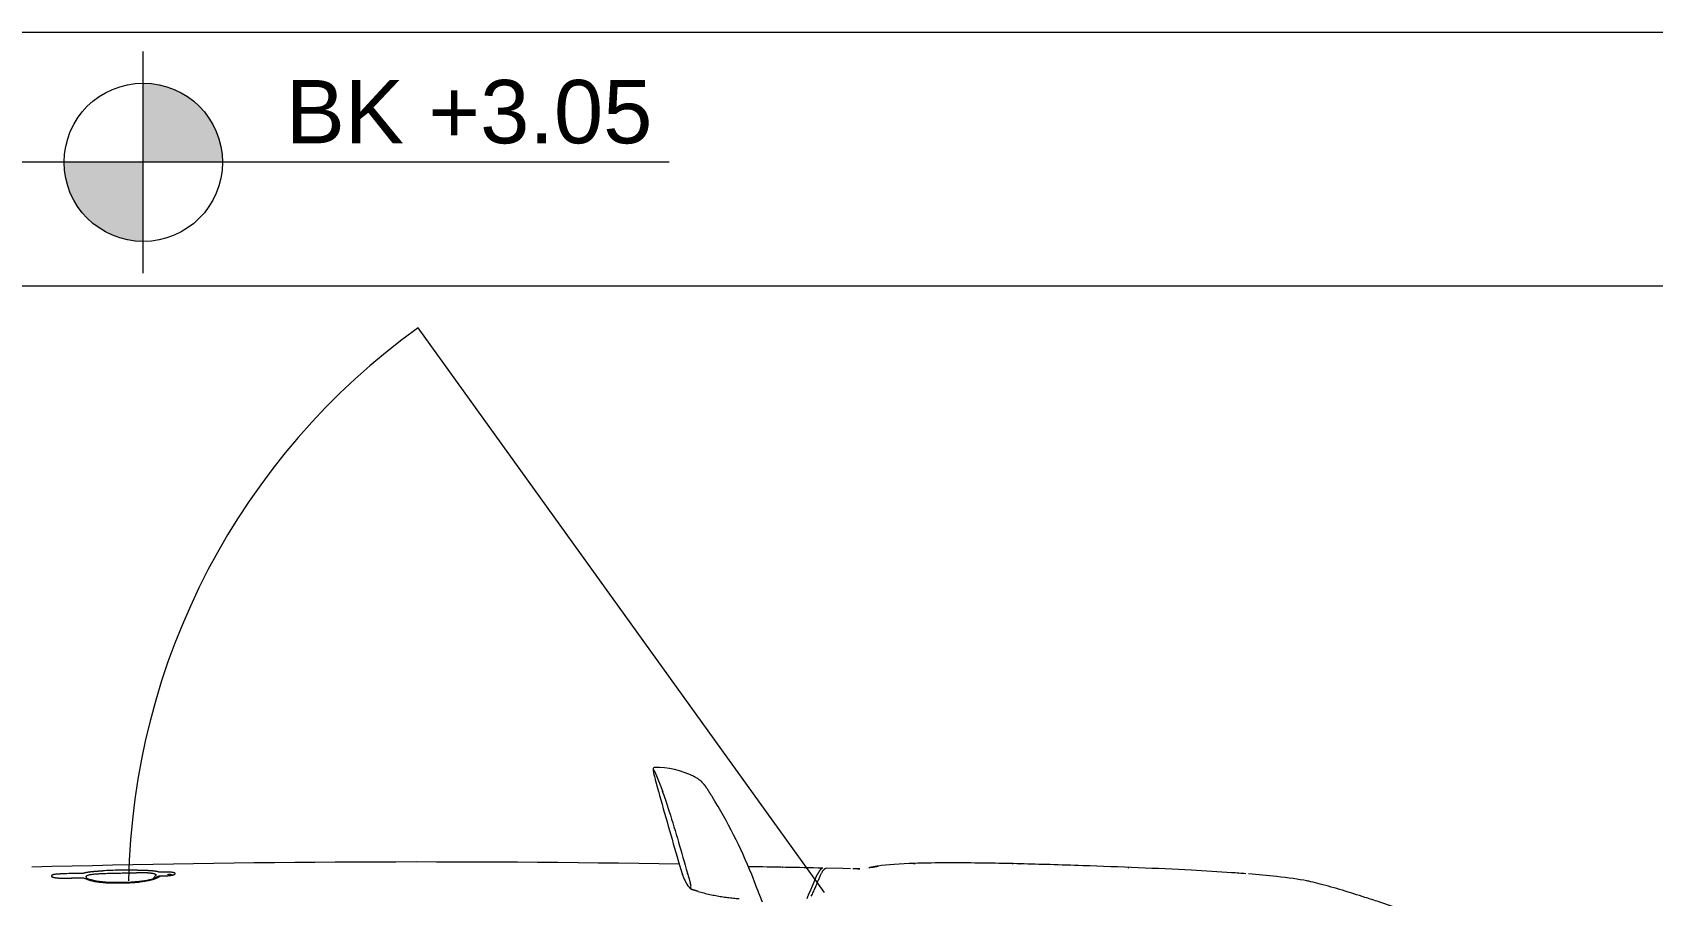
# Model space of a CAD drawing. Extents: x -2365 to 41970, y -230 to 8114.
# Drawn here: x 4807.3 to 5063, y 2336.7 to 2473 of the extents above; entities that cross this region are included whole.
import ezdxf
from ezdxf.enums import TextEntityAlignment as Align

# ---------------------------------------------------------------- set-up
doc = ezdxf.new("R2010")
doc.units = 0
doc.header["$LTSCALE"] = 25
doc.layers.get('0').update_dxf_attribs({"color": 9, "lineweight": 9})
for name, color, linetype, lineweight in [('04', 9, 'Continuous', 9), ('05', 9, 'Continuous', 9), ('21', 9, 'Continuous', 9)]:
    doc.layers.add(name, color=color, linetype=linetype, lineweight=lineweight)
doc.styles.add('Arial', font='arial.ttf', dxfattribs={"height": 2.5})
doc.styles.add('MuuM_TEXT-ITALIC', font='ARIALNI.TTF')

# ---------------------------------------------------------------- blocks, each defined once
blk = doc.blocks.new('p-araba-polo')
for p, q in [((1.2434, -0.7769), (1.8845, -1.6687)), ((1.2704, -0.7677), (1.2691, -0.7722)), ((1.3524, -0.7899), (1.3581, -0.8058))]:
    blk.add_line(p, q)
at = {"flags": 128}
for points in [[(1.2022, -0.8147), (1.2141, -0.8149), (1.2407, -0.8155)], [(1.5137, -0.9707), (1.5136, -0.9695), (1.5134, -0.9681)]]:
    blk.add_lwpolyline(points, dxfattribs=at)
blk.add_arc((1.2434, -0.7769), 1.0984, 305.7081, 359.024)
for points, degree, knots in [([(0.3308, -0.7495), (0.3436, -0.7542), (0.3636, -0.7609), (0.3938, -0.7706), (0.4254, -0.7806), (0.4544, -0.789), (0.4711, -0.793), (0.4757, -0.7941)], 3, [0, 0, 0, 0, 0.260213, 0.420209, 0.662967, 0.897224, 1, 1, 1, 1]), ([(1.2641, -0.7711), (1.2629, -0.7735), (1.2606, -0.7782), (1.2576, -0.7851), (1.2549, -0.7918), (1.2524, -0.798), (1.251, -0.8014), (1.2503, -0.8031)], 3, [0, 0, 0, 0, 0.200006, 0.400013, 0.600017, 0.800016, 1, 1, 1, 1]), ([(1.4428, -0.7788), (1.4397, -0.778), (1.4335, -0.7763), (1.4242, -0.7741), (1.4149, -0.7722), (1.4057, -0.7706), (1.3964, -0.7693), (1.3872, -0.7682), (1.3811, -0.7677), (1.3781, -0.7674)], 3, [0, 0, 0, 0, 0.142855, 0.285712, 0.42857, 0.571428, 0.714286, 0.857143, 1, 1, 1, 1]), ([(1.4624, -0.7935), (1.4598, -0.7889), (1.4571, -0.7846), (1.4542, -0.7825), (1.4531, -0.782)], 3, [0, 0, 0, 0, 0.780073, 1, 1, 1, 1]), ([(2.3786, -0.7927), (2.3767, -0.7926), (2.373, -0.7924), (2.3675, -0.7922), (2.362, -0.7922), (2.3565, -0.7921), (2.3511, -0.7922), (2.3456, -0.7924), (2.3402, -0.7926), (2.3347, -0.7929), (2.3293, -0.7932), (2.3257, -0.7936), (2.3238, -0.7938)], 3, [0, 0, 0, 0, 0.102987, 0.20371, 0.303045, 0.401606, 0.499856, 0.598179, 0.696932, 0.796495, 0.89732, 1, 1, 1, 1]), ([(2.4127, -0.8005), (2.4122, -0.8001), (2.4111, -0.7995), (2.409, -0.7985), (2.4066, -0.7976), (2.4038, -0.7967), (2.4007, -0.7958), (2.3974, -0.7951), (2.3938, -0.7944), (2.3902, -0.7939), (2.3864, -0.7934), (2.3825, -0.793), (2.3799, -0.7928), (2.3786, -0.7927)], 3, [0, 0, 0, 0, 0.094086, 0.18838, 0.282166, 0.375067, 0.46693, 0.557743, 0.647572, 0.736525, 0.824751, 0.912466, 1, 1, 1, 1]), ([(0.4758, -0.7941), (0.4779, -0.7946), (0.4931, -0.7978), (0.5106, -0.8003), (0.5297, -0.8023)], 3, [0, 0, 0, 0, 0.124213, 1, 1, 1, 1]), ([(0.578, -0.8067), (0.5852, -0.8073), (0.6136, -0.8094), (0.6943, -0.8142), (0.7938, -0.8181), (0.9022, -0.8216), (0.9869, -0.8238), (1.0486, -0.8241), (1.0808, -0.8236)], 3, [0, 0, 0, 0, 0.049552, 0.182368, 0.511137, 0.607099, 0.78604, 1, 1, 1, 1]), ([(0.5894, -0.8074), (0.5894, -0.8074), (0.5894, -0.8074), (0.5894, -0.8074), (0.5894, -0.8074), (0.5894, -0.8074), (0.5894, -0.8074), (0.5894, -0.8074), (0.5894, -0.8074), (0.5894, -0.8074), (0.5894, -0.8074), (0.5894, -0.8074), (0.5894, -0.8074), (0.5894, -0.8074), (0.5894, -0.8074)], 7, [0, 0, 0, 0, 0, 0, 0, 0, 1, 1, 1, 1, 1, 1, 1, 1, 1, 1, 1, 1, 1, 1, 1]), ([(1.1685, -0.817), (1.1673, -0.8173), (1.1645, -0.8178), (1.1614, -0.8183), (1.1596, -0.8186)], 3, [0, 0, 0, 0, 0.431347, 1, 1, 1, 1]), ([(1.1747, -0.8151), (1.1747, -0.8151), (1.1747, -0.8151), (1.1747, -0.8151), (1.1747, -0.8151), (1.1747, -0.8151), (1.1747, -0.8151), (1.1747, -0.8151), (1.1747, -0.8151), (1.1747, -0.8151), (1.1747, -0.8151)], 5, [0, 0, 0, 0, 0, 0, 1, 1, 1, 1, 1, 1.000001, 1.000001, 1.000001, 1.000001, 1.000001, 1.000001]), ([(1.1747, -0.8151), (1.1747, -0.8151), (1.1747, -0.8151), (1.1747, -0.8151), (1.1747, -0.8151), (1.1747, -0.8151), (1.1747, -0.8151)], 3, [0, 0, 0, 0, 1, 1, 1, 1.000001, 1.000001, 1.000001, 1.000001]), ([(1.1766, -0.815), (1.1766, -0.815), (1.1766, -0.815), (1.1766, -0.815), (1.1766, -0.815), (1.1766, -0.815), (1.1766, -0.815)], 3, [0, 0, 0, 0, 1, 1, 1, 1, 1, 1, 1]), ([(1.191, -0.8144), (1.1909, -0.8144), (1.1897, -0.8144), (1.1862, -0.8144), (1.1896, -0.8144), (1.1952, -0.8145), (1.1986, -0.8146)], 3, [0, 0, 0, 0, 0.113468, 0.583142, 0.713373, 1, 1, 1, 1]), ([(1.2503, -0.8031), (1.2499, -0.8039), (1.2491, -0.8056), (1.2481, -0.8076), (1.2471, -0.8093), (1.2462, -0.8107), (1.2453, -0.8119), (1.2445, -0.8129), (1.2438, -0.8137), (1.2431, -0.8143), (1.2425, -0.8148), (1.2419, -0.8151), (1.2414, -0.8154), (1.241, -0.8155), (1.2407, -0.8155), (1.2406, -0.8155)], 3, [0, 0, 0, 0, 0.07794, 0.15591, 0.233922, 0.311977, 0.39007, 0.468193, 0.546341, 0.624507, 0.702688, 0.780882, 0.859085, 0.937296, 1, 1, 1, 1]), ([(1.2457, -0.8156), (1.2458, -0.8156), (1.2463, -0.8156), (1.2468, -0.8154), (1.2471, -0.8153)], 3, [0, 0, 0, 0, 0.428562, 1, 1, 1, 1]), ([(1.3093, -0.8169), (1.3093, -0.8169), (1.3091, -0.8171), (1.3093, -0.8173), (1.3095, -0.8173), (1.3096, -0.8173)], 3, [0, 0, 0, 0, 0.249605, 0.624714, 1, 1, 1, 1]), ([(2.2716, -0.8049), (2.2712, -0.805), (2.2703, -0.8053), (2.2693, -0.8057), (2.2687, -0.8062), (2.2682, -0.8066), (2.2682, -0.8069), (2.2682, -0.8071)], 3, [0, 0, 0, 0, 0.200032, 0.399941, 0.599916, 0.79985, 1, 1, 1, 1]), ([(2.2737, -0.8044), (2.2733, -0.8045), (2.2726, -0.8046), (2.2719, -0.8048), (2.2716, -0.8049)], 3, [0, 0, 0, 0, 0.50004, 1, 1, 1, 1]), ([(2.2722, -0.8088), (2.2727, -0.8089), (2.2738, -0.8091), (2.2758, -0.8092), (2.2772, -0.8093), (2.2779, -0.8094)], 3, [0, 0, 0, 0, 0.335117, 0.665479, 1, 1, 1, 1]), ([(2.2768, -0.8039), (2.2763, -0.804), (2.2752, -0.8041), (2.2742, -0.8043), (2.2737, -0.8044)], 3, [0, 0, 0, 0, 0.500746, 1, 1, 1, 1]), ([(2.2741, -0.8055), (2.2741, -0.8055), (2.2742, -0.8056), (2.2743, -0.8056), (2.2744, -0.8057), (2.2746, -0.8057), (2.2748, -0.8058), (2.275, -0.8058), (2.2752, -0.8058), (2.2754, -0.8059), (2.2757, -0.8059), (2.2759, -0.8059), (2.2762, -0.8059), (2.2765, -0.8059), (2.2768, -0.8059), (2.277, -0.8059), (2.2773, -0.8059), (2.2776, -0.8059), (2.2779, -0.8059), (2.2782, -0.8059), (2.2785, -0.8058), (2.2787, -0.8058), (2.279, -0.8058), (2.2792, -0.8057), (2.2794, -0.8057), (2.2796, -0.8056), (2.2797, -0.8056), (2.2798, -0.8055), (2.2799, -0.8054), (2.28, -0.8054), (2.28, -0.8053), (2.28, -0.8053), (2.28, -0.8052), (2.2799, -0.8051), (2.2798, -0.8051), (2.2797, -0.805), (2.2796, -0.805), (2.2794, -0.805), (2.2792, -0.8049), (2.2791, -0.8049), (2.2788, -0.8048), (2.2786, -0.8048), (2.2783, -0.8048), (2.2781, -0.8048), (2.2778, -0.8048), (2.2775, -0.8047), (2.2773, -0.8047), (2.277, -0.8047), (2.2767, -0.8048), (2.2764, -0.8048), (2.2761, -0.8048), (2.2758, -0.8048), (2.2755, -0.8048), (2.2753, -0.8049), (2.275, -0.8049), (2.2748, -0.805), (2.2746, -0.805), (2.2744, -0.8051), (2.2743, -0.8051), (2.2742, -0.8052), (2.2741, -0.8052), (2.274, -0.8053), (2.274, -0.8054), (2.274, -0.8054), (2.2741, -0.8055)], 2, [0, 0, 0, 0.03125, 0.03125, 0.0625, 0.0625, 0.09375, 0.09375, 0.125, 0.125, 0.15625, 0.15625, 0.1875, 0.1875, 0.21875, 0.21875, 0.25, 0.25, 0.28125, 0.28125, 0.3125, 0.3125, 0.34375, 0.34375, 0.375, 0.375, 0.40625, 0.40625, 0.4375, 0.4375, 0.46875, 0.46875, 0.5, 0.5, 0.53125, 0.53125, 0.5625, 0.5625, 0.59375, 0.59375, 0.625, 0.625, 0.65625, 0.65625, 0.6875, 0.6875, 0.71875, 0.71875, 0.75, 0.75, 0.78125, 0.78125, 0.8125, 0.8125, 0.84375, 0.84375, 0.875, 0.875, 0.90625, 0.90625, 0.9375, 0.9375, 0.96875, 0.96875, 1, 1, 1]), ([(2.2779, -0.8094), (2.2791, -0.8094), (2.2814, -0.8095), (2.2838, -0.8095), (2.285, -0.8094)], 3, [0, 0, 0, 0, 0.498978, 1, 1, 1, 1]), ([(2.297, -0.8017), (2.2969, -0.8018), (2.2963, -0.8023), (2.295, -0.803), (2.2938, -0.8032), (2.2932, -0.8032)], 3, [0, 0, 0, 0, 0.130291, 0.564489, 1, 1, 1, 1]), ([(2.297, -0.8017), (2.2972, -0.8016), (2.301, -0.7987), (2.3136, -0.7955), (2.3248, -0.7943)], 3, [0, 0, 0, 0, 0.178952, 1, 1, 1, 1]), ([(2.2983, -0.8049), (2.2987, -0.8043), (2.2995, -0.8032), (2.3004, -0.8021), (2.3008, -0.8016)], 3, [0, 0, 0, 0, 0.500003, 1, 1, 1, 1]), ([(2.2989, -0.8054), (2.2988, -0.8053), (2.2986, -0.8052), (2.2984, -0.805), (2.2983, -0.8049)], 3, [0, 0, 0, 0, 0.500356, 1, 1, 1, 1]), ([(2.2986, -0.8051), (2.2986, -0.8051), (2.2986, -0.8051), (2.2986, -0.8051), (2.2986, -0.8051), (2.2986, -0.8051), (2.2986, -0.8051), (2.2986, -0.8051), (2.2986, -0.8051), (2.2986, -0.8051), (2.2986, -0.8051)], 5, [0, 0, 0, 0, 0, 0, 1, 1, 1, 1, 1, 1.000001, 1.000001, 1.000001, 1.000001, 1.000001, 1.000001]), ([(2.2998, -0.8059), (2.2997, -0.8058), (2.2993, -0.8057), (2.2991, -0.8055), (2.2989, -0.8054)], 3, [0, 0, 0, 0, 0.50055, 1, 1, 1, 1]), ([(2.3008, -0.8016), (2.3013, -0.8011), (2.3022, -0.8), (2.3025, -0.7993), (2.3027, -0.799)], 3, [0, 0, 0, 0, 0.509408, 1, 1, 1, 1]), ([(2.3275, -0.8125), (2.3294, -0.8126), (2.333, -0.8126), (2.3386, -0.8125), (2.3441, -0.8125), (2.3495, -0.8124), (2.355, -0.8123), (2.3604, -0.8122), (2.3659, -0.8121), (2.3713, -0.8119), (2.3768, -0.8117), (2.3804, -0.8115), (2.3822, -0.8115)], 3, [0, 0, 0, 0, 0.102849, 0.203676, 0.303192, 0.4019, 0.500189, 0.598402, 0.69691, 0.796181, 0.896881, 1, 1, 1, 1]), ([(2.38, -0.8073), (2.3784, -0.8073), (2.3751, -0.8074), (2.37, -0.8076), (2.3649, -0.8077), (2.3598, -0.8078), (2.3547, -0.8079), (2.3495, -0.808), (2.3444, -0.8081), (2.3392, -0.8082), (2.3341, -0.8083), (2.3308, -0.8083), (2.3291, -0.8083)], 3, [0, 0, 0, 0, 0.1002, 0.200233, 0.300317, 0.400316, 0.500131, 0.599928, 0.699887, 0.799935, 0.899923, 1, 1, 1, 1]), ([(2.4069, -0.804), (2.4065, -0.8042), (2.4056, -0.8046), (2.4038, -0.8051), (2.4017, -0.8055), (2.3992, -0.8059), (2.3965, -0.8062), (2.3935, -0.8065), (2.3903, -0.8067), (2.387, -0.8069), (2.3836, -0.8071), (2.3812, -0.8072), (2.38, -0.8073)], 3, [0, 0, 0, 0, 0.099981, 0.199964, 0.299947, 0.399942, 0.499946, 0.599951, 0.699957, 0.799971, 0.899986, 1, 1, 1, 1]), ([(2.4078, -0.8035), (2.4077, -0.8036), (2.4074, -0.8038), (2.4071, -0.8039), (2.4069, -0.804)], 3, [0, 0, 0, 0, 0.500231, 1, 1, 1, 1]), ([(2.4088, -0.802), (2.4088, -0.8022), (2.4086, -0.8028), (2.4081, -0.8033), (2.4078, -0.8035)], 3, [0, 0, 0, 0, 0.494147, 1, 1, 1, 1]), ([(2.4141, -0.8073), (2.4182, -0.8072), (2.4266, -0.8071), (2.4349, -0.8069), (2.4391, -0.8068)], 3, [0, 0, 0, 0, 0.500013, 1, 1, 1, 1]), ([(2.4391, -0.8068), (2.4409, -0.8067), (2.4445, -0.8066), (2.4481, -0.8064), (2.4499, -0.8063)], 3, [0, 0, 0, 0, 0.500042, 1, 1, 1, 1]), ([(2.4499, -0.8063), (2.4506, -0.8063), (2.4519, -0.8062), (2.4532, -0.8061), (2.4538, -0.8061)], 3, [0, 0, 0, 0, 0.500317, 1, 1, 1, 1]), ([(2.4538, -0.8061), (2.4544, -0.806), (2.4557, -0.8059), (2.4569, -0.8058), (2.4575, -0.8057)], 3, [0, 0, 0, 0, 0.500536, 1, 1, 1, 1]), ([(2.4595, -0.801), (2.4592, -0.8009), (2.4586, -0.8007), (2.4578, -0.8006), (2.4574, -0.8006)], 3, [0, 0, 0, 0, 0.499947, 1, 1, 1, 1]), ([(2.463, -0.8024), (2.4629, -0.8023), (2.4626, -0.802), (2.4618, -0.8016), (2.4608, -0.8013), (2.46, -0.8011), (2.4595, -0.801)], 3, [0, 0, 0, 0, 0.250841, 0.501885, 0.750982, 1, 1, 1, 1]), ([(1.4494, -0.9597), (1.4494, -0.9597), (1.4494, -0.9597), (1.4494, -0.9597), (1.4494, -0.9597), (1.4494, -0.9597), (1.4494, -0.9597)], 3, [0, 0, 0, 0, 1, 1, 1, 1.000001, 1.000001, 1.000001, 1.000001]), ([(1.4495, -0.9599), (1.4495, -0.9599), (1.4495, -0.9599), (1.4495, -0.9599), (1.4495, -0.9599), (1.4495, -0.9599), (1.4495, -0.9599)], 3, [0, 0, 0, 0, 1, 1, 1, 1.000001, 1.000001, 1.000001, 1.000001]), ([(1.4495, -0.9599), (1.4495, -0.9599), (1.4495, -0.9599), (1.4495, -0.9599), (1.4495, -0.9599), (1.4495, -0.9599), (1.4495, -0.9599)], 3, [0, 0, 0, 0, 1, 1, 1, 1.000001, 1.000001, 1.000001, 1.000001]), ([(1.4495, -0.9602), (1.4495, -0.9602), (1.4495, -0.9602), (1.4495, -0.9602), (1.4495, -0.9602), (1.4495, -0.9602), (1.4495, -0.9602)], 3, [0, 0, 0, 0, 1, 1, 1, 1, 1, 1, 1]), ([(1.4495, -0.9603), (1.4495, -0.9603), (1.4495, -0.9603), (1.4495, -0.9603), (1.4495, -0.9603), (1.4495, -0.9603), (1.4495, -0.9603)], 3, [0, 0, 0, 0, 1, 1, 1, 1, 1, 1, 1]), ([(1.4497, -0.9607), (1.4497, -0.9607), (1.4497, -0.9607), (1.4497, -0.9607), (1.4497, -0.9607), (1.4497, -0.9607), (1.4497, -0.9607)], 3, [0, 0, 0, 0, 1, 1, 1, 1.000001, 1.000001, 1.000001, 1.000001])]:
    blk.add_open_spline(points, degree=degree, knots=knots)
for points, degree in [([(1.3412, -0.7619), (1.3449, -0.7712), (1.3486, -0.7806), (1.3524, -0.7899)], 3), ([(1.2691, -0.7722), (1.2662, -0.7781), (1.2636, -0.7837), (1.2613, -0.7892), (1.2593, -0.7946), (1.2574, -0.7994), (1.2557, -0.8032)], 6), ([(1.3844, -0.7736), (1.3844, -0.7736), (1.3845, -0.7736), (1.3845, -0.7736), (1.3845, -0.7736)], 4), ([(1.3845, -0.7736), (1.3845, -0.7736), (1.3845, -0.7736), (1.3845, -0.7736)], 3), ([(1.4428, -0.7788), (1.444, -0.7792), (1.4452, -0.7795), (1.4465, -0.7799), (1.4477, -0.7803), (1.4489, -0.7807), (1.4502, -0.781), (1.4514, -0.7814), (1.4526, -0.7818)], 8), ([(1.4526, -0.7818), (1.4527, -0.7819), (1.4528, -0.7819), (1.4528, -0.7819), (1.4529, -0.7819), (1.453, -0.782), (1.4531, -0.782), (1.4532, -0.782)], 7), ([(1.4545, -0.7837), (1.4542, -0.7826), (1.4535, -0.7821), (1.4526, -0.7818)], 3), ([(1.4526, -0.7818), (1.4535, -0.7821), (1.4542, -0.7826), (1.4545, -0.7837)], 3), ([(1.4544, -0.7868), (1.4547, -0.7861), (1.4548, -0.7852), (1.4546, -0.7845)], 3), ([(1.4546, -0.7845), (1.4548, -0.7852), (1.4547, -0.7861), (1.4544, -0.7868)], 3), ([(1.455, -0.7901), (1.4547, -0.789), (1.4546, -0.7881), (1.4545, -0.7875)], 3), ([(1.4549, -0.7896), (1.4549, -0.7898), (1.455, -0.79), (1.455, -0.7901)], 3), ([(1.4597, -0.8079), (1.4579, -0.8017), (1.456, -0.795), (1.455, -0.7901)], 3), ([(2.3248, -0.7943), (2.3419, -0.7927), (2.3604, -0.7923), (2.3779, -0.7933)], 3), ([(0.5299, -0.8023), (0.5443, -0.8039), (0.5588, -0.8052), (0.5741, -0.8064)], 3), ([(0.7638, -0.8164), (0.7637, -0.8164), (0.7637, -0.8163), (0.7636, -0.8162), (0.7635, -0.8161), (0.7634, -0.8159)], 5), ([(0.7638, -0.8164), (0.7637, -0.8164), (0.7637, -0.8163), (0.7636, -0.8162), (0.7635, -0.8161), (0.7634, -0.8159)], 5), ([(1.1589, -0.8187), (1.1624, -0.8182), (1.1655, -0.8176), (1.1686, -0.817)], 3), ([(1.1596, -0.8186), (1.1623, -0.8181), (1.165, -0.8176), (1.1677, -0.8171), (1.1705, -0.8166), (1.1732, -0.816)], 5), ([(1.1686, -0.817), (1.167, -0.8173), (1.1652, -0.8177), (1.1634, -0.818), (1.1615, -0.8183), (1.1596, -0.8186)], 5), ([(1.1778, -0.815), (1.1778, -0.815), (1.1778, -0.815), (1.1778, -0.815), (1.1778, -0.815), (1.1778, -0.815), (1.1778, -0.815)], 6), ([(1.1778, -0.815), (1.1778, -0.815), (1.1778, -0.815), (1.1778, -0.815), (1.1778, -0.815), (1.1778, -0.815)], 5), ([(1.2021, -0.8147), (1.2022, -0.8147), (1.2023, -0.8147), (1.2023, -0.8147)], 3), ([(1.2459, -0.8156), (1.2461, -0.8156), (1.2463, -0.8156), (1.2465, -0.8155), (1.2468, -0.8154), (1.2471, -0.8153)], 5), ([(1.2462, -0.8156), (1.2852, -0.8164), (1.3242, -0.8172), (1.3633, -0.8178)], 3), ([(1.2471, -0.8153), (1.248, -0.8148), (1.249, -0.814), (1.2503, -0.8126), (1.2518, -0.8109), (1.2536, -0.8078), (1.2557, -0.8032)], 6), ([(1.2557, -0.8032), (1.2557, -0.8032), (1.2557, -0.8032), (1.2557, -0.8032)], 3), ([(1.3096, -0.8173), (1.3094, -0.8173), (1.3093, -0.8173), (1.3092, -0.8173), (1.3091, -0.8171), (1.3092, -0.817), (1.3093, -0.8168)], 6), ([(1.3581, -0.8058), (1.3759, -0.8479), (1.3959, -0.8891), (1.4202, -0.9276)], 3), ([(1.4591, -0.8058), (1.4592, -0.8061), (1.4592, -0.8064), (1.4593, -0.8067), (1.4594, -0.807), (1.4595, -0.8073), (1.4596, -0.8076), (1.4597, -0.8079)], 7), ([(1.4597, -0.8079), (1.4595, -0.8072), (1.4593, -0.8065), (1.4591, -0.8058)], 3), ([(1.4597, -0.8079), (1.4597, -0.8079), (1.4597, -0.8079), (1.4597, -0.8079)], 3), ([(1.4597, -0.8079), (1.4597, -0.8079), (1.4597, -0.8079), (1.4597, -0.8079)], 3), ([(1.4882, -0.9052), (1.4785, -0.8731), (1.4689, -0.8405), (1.4597, -0.8079)], 3), ([(1.462, -0.7931), (1.4623, -0.7933), (1.4625, -0.7937), (1.4626, -0.7941)], 3), ([(1.4626, -0.7941), (1.4625, -0.7937), (1.4623, -0.7933), (1.462, -0.7931)], 3), ([(1.4674, -0.8052), (1.4652, -0.7989), (1.4637, -0.796), (1.4624, -0.7935)], 3), ([(1.4673, -0.8051), (1.4674, -0.8052), (1.4675, -0.8053), (1.4675, -0.8054)], 3), ([(1.4675, -0.8054), (1.4675, -0.8053), (1.4674, -0.8052), (1.4673, -0.8051)], 3), ([(1.474, -0.8265), (1.4732, -0.8236), (1.4722, -0.8203), (1.4712, -0.817), (1.4702, -0.8138), (1.4693, -0.8107), (1.4683, -0.8078), (1.4675, -0.8054)], 7), ([(1.4726, -0.8217), (1.8132, -0.8277), (2.154, -0.8262), (2.4946, -0.8171)], 3), ([(2.2682, -0.8071), (2.2683, -0.8075), (2.2688, -0.8079), (2.2696, -0.8082), (2.2707, -0.8085), (2.2722, -0.8088)], 5), ([(2.2737, -0.8044), (2.2732, -0.8045), (2.2728, -0.8046), (2.2724, -0.8047), (2.272, -0.8048), (2.2716, -0.8049)], 5), ([(2.2839, -0.8035), (2.2825, -0.8035), (2.2809, -0.8036), (2.2796, -0.8037), (2.2782, -0.8038), (2.2768, -0.8039)], 5), ([(2.2779, -0.8094), (2.2793, -0.8094), (2.2807, -0.8094), (2.2821, -0.8095), (2.2836, -0.8095), (2.285, -0.8094)], 5), ([(2.2917, -0.8033), (2.2906, -0.8033), (2.2894, -0.8033), (2.2883, -0.8034), (2.2872, -0.8034), (2.2861, -0.8034), (2.285, -0.8035), (2.2839, -0.8035)], 7), ([(2.2917, -0.8033), (2.2891, -0.8034), (2.2865, -0.8034), (2.2839, -0.8035)], 3), ([(2.285, -0.8094), (2.2867, -0.8094), (2.2881, -0.8094), (2.2897, -0.8094), (2.2913, -0.8094), (2.2929, -0.8094)], 5), ([(2.285, -0.8094), (2.2876, -0.8094), (2.2902, -0.8094), (2.2929, -0.8094)], 3), ([(2.2917, -0.8033), (2.2934, -0.8013), (2.2971, -0.7992), (2.3027, -0.7971), (2.3094, -0.7957), (2.3164, -0.7946), (2.3238, -0.7938)], 6), ([(2.2932, -0.8032), (2.2927, -0.8032), (2.2922, -0.8033), (2.2917, -0.8033)], 3), ([(2.2932, -0.8032), (2.2929, -0.8033), (2.2926, -0.8033), (2.2923, -0.8033), (2.292, -0.8033), (2.2917, -0.8033)], 5), ([(2.3275, -0.8125), (2.3198, -0.8125), (2.3127, -0.8123), (2.3055, -0.812), (2.2994, -0.8115), (2.2952, -0.8105), (2.2929, -0.8094)], 6), ([(2.2983, -0.8049), (2.2984, -0.805), (2.2985, -0.805), (2.2986, -0.8051), (2.2986, -0.8052), (2.2987, -0.8053), (2.2988, -0.8053), (2.2989, -0.8054)], 7), ([(2.2989, -0.8054), (2.2992, -0.8056), (2.2995, -0.8057), (2.2998, -0.8059)], 3), ([(2.2998, -0.8059), (2.302, -0.8069), (2.3057, -0.8077), (2.3109, -0.8081), (2.3168, -0.8082), (2.3226, -0.8083), (2.3291, -0.8083)], 6), ([(2.3027, -0.799), (2.3027, -0.7989), (2.3027, -0.7989), (2.3027, -0.7989)], 3), ([(2.3779, -0.7933), (2.3912, -0.7942), (2.4044, -0.7974), (2.408, -0.7997)], 3), ([(2.4141, -0.8073), (2.412, -0.8084), (2.4082, -0.8094), (2.4026, -0.8101), (2.3961, -0.8107), (2.3894, -0.8111), (2.3822, -0.8115)], 6), ([(2.4088, -0.802), (2.409, -0.8013), (2.4089, -0.8007), (2.4086, -0.8)], 3), ([(2.4377, -0.7999), (2.4327, -0.8), (2.4277, -0.8001), (2.4227, -0.8002), (2.4177, -0.8003), (2.4127, -0.8005)], 5), ([(2.4127, -0.8004), (2.4127, -0.8005), (2.4127, -0.8005), (2.4127, -0.8005), (2.4127, -0.8005)], 4), ([(2.4127, -0.8004), (2.4127, -0.8005), (2.4127, -0.8005), (2.4127, -0.8005), (2.4127, -0.8005)], 4), ([(2.4486, -0.7999), (2.4464, -0.7998), (2.4443, -0.7998), (2.4421, -0.7998), (2.4399, -0.7998), (2.4377, -0.7999)], 5), ([(2.4391, -0.8068), (2.4412, -0.8067), (2.4435, -0.8066), (2.4456, -0.8066), (2.4478, -0.8065), (2.4499, -0.8063)], 5), ([(2.4574, -0.8006), (2.4558, -0.8003), (2.4541, -0.8001), (2.4523, -0.8), (2.4504, -0.7999), (2.4486, -0.7999)], 5), ([(2.4499, -0.8063), (2.4507, -0.8063), (2.4515, -0.8063), (2.4523, -0.8062), (2.453, -0.8062), (2.4538, -0.8061)], 5), ([(2.4595, -0.801), (2.4592, -0.8009), (2.4588, -0.8008), (2.4583, -0.8007), (2.4579, -0.8006), (2.4574, -0.8006)], 5), ([(2.4575, -0.8057), (2.4594, -0.8055), (2.4611, -0.8051), (2.4623, -0.8048), (2.4631, -0.8044), (2.4633, -0.804)], 5), ([(2.463, -0.8024), (2.4627, -0.8021), (2.4622, -0.8018), (2.4615, -0.8015), (2.4606, -0.8012), (2.4595, -0.801)], 5), ([(2.4633, -0.804), (2.4634, -0.8036), (2.4635, -0.8034), (2.4634, -0.803), (2.4633, -0.8028), (2.463, -0.8024)], 5), ([(0.9357, -0.8222), (0.9352, -0.8222), (0.9348, -0.8222), (0.9343, -0.8222)], 3), ([(0.9453, -0.8224), (0.9455, -0.8224), (0.9457, -0.8224), (0.9459, -0.8223), (0.9461, -0.8222), (0.9463, -0.8221)], 5), ([(0.9453, -0.8224), (0.9455, -0.8224), (0.9457, -0.8224), (0.9459, -0.8223), (0.9461, -0.8222), (0.9463, -0.8221)], 5), ([(1.0811, -0.8236), (1.0881, -0.8235), (1.0946, -0.8233), (1.1009, -0.8231)], 3), ([(1.1004, -0.8231), (1.1009, -0.8231), (1.1013, -0.8231), (1.1018, -0.8231), (1.1022, -0.823), (1.1026, -0.8229)], 5), ([(1.1026, -0.8229), (1.1022, -0.823), (1.1018, -0.8231), (1.1013, -0.8231), (1.1009, -0.8231), (1.1004, -0.8231)], 5), ([(1.1014, -0.8231), (1.1013, -0.8231), (1.1011, -0.8231), (1.101, -0.8231), (1.1008, -0.8231), (1.1007, -0.8231), (1.1006, -0.8231), (1.1004, -0.8231)], 7), ([(1.1004, -0.8231), (1.1008, -0.8231), (1.1011, -0.8231), (1.1015, -0.8231)], 3), ([(1.1009, -0.8231), (1.1242, -0.8223), (1.1443, -0.821), (1.1589, -0.8187)], 3), ([(1.1596, -0.8186), (1.1593, -0.8187), (1.1591, -0.8187), (1.1588, -0.8188), (1.1585, -0.8188), (1.1583, -0.8188)], 5), ([(1.1596, -0.8186), (1.1593, -0.8187), (1.1591, -0.8187), (1.1588, -0.8188), (1.1585, -0.8188), (1.1583, -0.8188)], 5), ([(1.5054, -0.937), (1.4952, -0.9003), (1.4846, -0.8634), (1.474, -0.8265)], 3), ([(1.474, -0.8265), (1.474, -0.8265), (1.474, -0.8265), (1.474, -0.8265)], 3), ([(1.4752, -0.8307), (1.475, -0.8301), (1.4749, -0.8295), (1.4747, -0.8289), (1.4745, -0.8283), (1.4743, -0.8277), (1.4742, -0.8271), (1.474, -0.8265)], 7), ([(1.474, -0.8265), (1.474, -0.8265), (1.474, -0.8265), (1.474, -0.8265)], 3), ([(1.4882, -0.9052), (1.4901, -0.9113), (1.4914, -0.9158), (1.4931, -0.9211), (1.495, -0.9267), (1.4964, -0.9304), (1.4978, -0.9343), (1.4991, -0.9376)], 7), ([(1.4882, -0.9052), (1.4882, -0.9052), (1.4882, -0.9052), (1.4882, -0.9052)], 3), ([(1.4882, -0.9052), (1.4882, -0.9052), (1.4882, -0.9052), (1.4882, -0.9052)], 3), ([(1.4496, -0.9605), (1.4386, -0.9555), (1.4345, -0.9495), (1.4302, -0.9441), (1.4257, -0.9363), (1.4202, -0.9276)], 5), ([(1.4202, -0.9276), (1.4202, -0.9277), (1.4203, -0.9277), (1.4203, -0.9278)], 3), ([(1.4203, -0.9278), (1.4203, -0.9278), (1.4202, -0.9277), (1.4202, -0.9277), (1.4202, -0.9277), (1.4202, -0.9276)], 5), ([(1.4295, -0.9406), (1.4295, -0.9407), (1.4296, -0.9408), (1.4297, -0.9409)], 3), ([(1.4296, -0.9409), (1.4296, -0.9408), (1.4295, -0.9407), (1.4295, -0.9406)], 3), ([(1.4991, -0.9376), (1.499, -0.9371), (1.4986, -0.9368), (1.4981, -0.9366)], 3), ([(1.4984, -0.9396), (1.4984, -0.9396), (1.4984, -0.9396), (1.4984, -0.9396), (1.4984, -0.9396), (1.4984, -0.9396)], 5), ([(1.4988, -0.937), (1.4989, -0.9372), (1.499, -0.9374), (1.4991, -0.9376)], 3), ([(1.5119, -0.9689), (1.5104, -0.9659), (1.5088, -0.9621), (1.5069, -0.9576), (1.505, -0.9529), (1.5031, -0.948), (1.5011, -0.9429), (1.4991, -0.9376)], 7), ([(1.5054, -0.9369), (1.5055, -0.937), (1.5053, -0.9371), (1.5048, -0.9369)], 3), ([(1.5108, -0.9561), (1.5101, -0.9537), (1.5094, -0.9511), (1.5087, -0.9484), (1.5079, -0.9456), (1.5071, -0.9428), (1.5063, -0.9399), (1.5054, -0.9369)], 7), ([(1.45, -0.961), (1.4499, -0.9609), (1.4497, -0.9608), (1.4496, -0.9605)], 3), ([(1.4496, -0.9605), (1.4497, -0.9607), (1.4498, -0.9608), (1.4498, -0.9609), (1.4499, -0.9609), (1.45, -0.961)], 5), ([(1.4499, -0.9609), (1.4693, -0.9696), (1.4905, -0.9751), (1.5118, -0.9747)], 3), ([(1.5134, -0.9681), (1.5131, -0.9657), (1.5123, -0.9616), (1.5108, -0.9563)], 3), ([(1.5119, -0.9689), (1.5119, -0.9689), (1.5119, -0.9689), (1.512, -0.9689), (1.512, -0.9689), (1.512, -0.9689)], 5), ([(1.512, -0.9689), (1.512, -0.9689), (1.512, -0.9689), (1.512, -0.9689), (1.5119, -0.9689), (1.5119, -0.9689), (1.5119, -0.9689), (1.5119, -0.9689)], 7), ([(1.5119, -0.9747), (1.5141, -0.9734), (1.5135, -0.972), (1.5137, -0.9707)], 3), ([(1.5126, -0.9702), (1.5125, -0.97), (1.5124, -0.9698), (1.5123, -0.9697), (1.5122, -0.9695), (1.5121, -0.9693), (1.5121, -0.9691), (1.512, -0.9689)], 7), ([(1.512, -0.9689), (1.5121, -0.9691), (1.5121, -0.9693), (1.5122, -0.9695), (1.5123, -0.9697), (1.5124, -0.9699), (1.5125, -0.97), (1.5126, -0.9702)], 7), ([(1.5126, -0.9702), (1.5129, -0.9708), (1.5132, -0.9712), (1.5134, -0.9714), (1.5136, -0.9714), (1.5137, -0.9712), (1.5137, -0.9707), (1.5136, -0.97)], 7)]:
    blk.add_open_spline(points, degree=degree)
blk = doc.blocks.new('danısma')
at = {"layer": '05'}
blk.add_lwpolyline([(-5951.55, 23223.47), (-5411.55, 23223.47), (-5411.55, 23263.47), (-5951.55, 23263.47)], close=True, dxfattribs=at)
blk = doc.blocks.new('0_elevationtarget-p-bk')
h = blk.add_hatch(color=254)
h.paths.add_polyline_path([(2.5, 0, 0.414214), (0, 2.5), (0, 0)])
h.paths.add_polyline_path([(0, 0), (-2.5, 0, 0.414214), (0, -2.5)])
blk.add_line((0, -3.5), (0, 3.5))
blk.add_lwpolyline([(16.605, 0), (-4, 0)])
blk.add_circle((0, 0), 2.5)
at = {"style": 'Arial'}
blk.add_attdef('BITMISKOT', text='', height=2, dxfattribs=at).set_placement((4.5, 0), align=Align.BOTTOM_LEFT)
at = {"style": 'MuuM_TEXT-ITALIC'}
blk.add_attdef('FINISHINGFLOORLEVEL', text='', height=2, dxfattribs=at).set_placement((4.5, -0.592), align=Align.TOP_LEFT)

msp = doc.modelspace()

# ---------------------------------------------------------------- block references
at = {"layer": '04', "xscale": 100, "yscale": 100, "zscale": 100, "rotation": 180}
msp.add_blockref('p-araba-polo', (5056.61, 2259.5), dxfattribs=at)
at = {"layer": '05'}
msp.add_blockref('danısma', (10543.89, -20790.46), dxfattribs=at)
at = {"layer": '21'}
ref = msp.add_blockref('0_elevationtarget-p-bk', (4824.76, 2452.5), dxfattribs=dict(at, xscale=5, yscale=5, zscale=5))
ref.add_attrib('BITMISKOT', 'BK +3.05', dxfattribs={"layer": '0', "height": 10, "style": 'Arial'}).set_placement((4847.26, 2452.5), align=Align.BOTTOM_LEFT)

doc.saveas('drawing.dxf')
